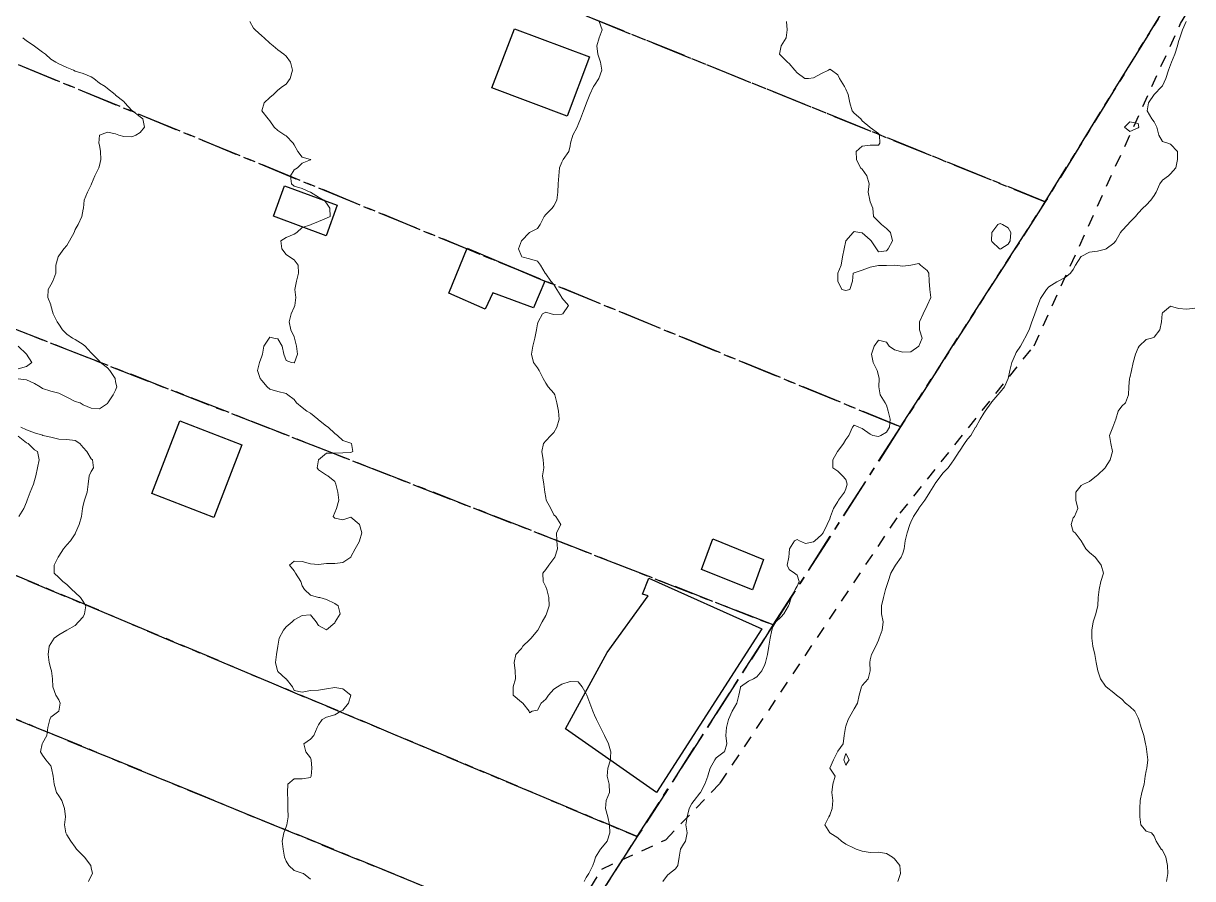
# Model space of a CAD drawing. Header units: centimetres. Extents: x 0 to 642158, y -847 to 649707.
# Drawn here: x 615889.1 to 615961.1, y 620225.4 to 620278.1 of the extents above; entities that cross this region are included whole.
import ezdxf

# ---------------------------------------------------------------- set-up
doc = ezdxf.new("R2010")
doc.units = ezdxf.units.CM
doc.header["$MEASUREMENT"] = 0
doc.linetypes.add('CENTERX2', pattern=[4, 2.5, -0.5, 0.5, -0.5])
doc.linetypes.add('JIS_02_0.7', pattern=[1.35, 0.75, -0.6])
doc.layers.add('SPW_batiments', color=7, linetype='Continuous')
doc.layers.add('SPW_parcellaire cadastral', color=7, linetype='CENTERX2', lineweight=25, true_color=0xff0542)
doc.layers.add('WAL_parcellaire agricole', color=7, linetype='JIS_02_0.7', lineweight=25)
doc.layers.add('WAL_topographie 0.5', color=253, linetype='Continuous', lineweight=20)

msp = doc.modelspace()

# ---------------------------------------------------------------- linework, layer by layer
at = {"layer": 'SPW_batiments'}
for points in [[(615922.569, 620272.416), (615917.94, 620274.174), (615919.335, 620277.811), (615923.952, 620276.086), (615922.569, 620272.416)], [(615908.405, 620266.938), (615907.722, 620265.054), (615904.472, 620266.254), (615905.155, 620268.138), (615908.405, 620266.938)], [(615921.206, 620262.256), (615920.506, 620260.606), (615917.989, 620261.54), (615917.523, 620260.523), (615915.273, 620261.522), (615916.405, 620264.29), (615921.206, 620262.256)], [(615900.795, 620247.69), (615896.977, 620249.163), (615898.709, 620253.649), (615902.526, 620252.173), (615900.795, 620247.69)], [(615934.675, 620245.092), (615933.991, 620243.225), (615930.841, 620244.491), (615931.557, 620246.374), (615934.675, 620245.092)], [(615934.558, 620240.825), (615928.076, 620230.741), (615922.46, 620234.657), (615925.041, 620239.374), (615927.558, 620242.857), (615927.208, 620242.974), (615927.608, 620243.941), (615934.558, 620240.825)]]:
    msp.add_lwpolyline(points, dxfattribs=at)
at = {"layer": 'SPW_parcellaire cadastral'}
for points in [[(615872.242, 620299.46), (615878.073, 620314.542), (615960.558, 620280.975), (615952.038, 620267.144), (615872.242, 620299.46)], [(615872.242, 620299.46), (615952.038, 620267.144), (615943.12, 620253.27), (615866.545, 620284.717), (615872.242, 620299.46)], [(615866.545, 620284.717), (615943.12, 620253.27), (615935.274, 620241.065), (615860.895, 620270.09), (615866.545, 620284.717)], [(615891.917, 620173.613), (615895.065, 620178.511), (615907.563, 620197.954), (615915.913, 620210.944), (615922.479, 620221.159), (615926.892, 620228.023), (615935.274, 620241.065), (615943.12, 620253.27), (615952.038, 620267.144), (615960.558, 620280.975), (615961.505, 620282.512), (615982.334, 620272.36), (615981.524, 620270.44), (615983.554, 620269.58), (615984.324, 620271.39), (616031.659, 620248.331), (615953.145, 620127.255), (615929.465, 620143.854), (615915.182, 620112.256), (615895.058, 620127.02), (615872.572, 620143.518), (615891.917, 620173.613)], [(615926.892, 620228.023), (615856.13, 620257.759), (615860.895, 620270.09), (615935.274, 620241.065), (615926.892, 620228.023)], [(615922.479, 620221.159), (615915.609, 620224.194), (615900.053, 620230.547), (615873.289, 620241.566), (615870.176, 620242.813), (615869.587, 620243.048), (615861.15, 620246.418), (615853.035, 620249.755), (615856.13, 620257.759), (615926.892, 620228.023), (615922.479, 620221.159)], [(615868.534, 620229.874), (615873.289, 620241.566), (615900.053, 620230.547), (615915.609, 620224.194), (615912.729, 620217.223), (615911.129, 620212.89), (615868.534, 620229.874)]]:
    msp.add_lwpolyline(points, dxfattribs=at)
at = {"layer": 'WAL_parcellaire agricole'}
msp.add_lwpolyline([(615877.22, 620147.518), (615924.71, 620226.023), (615928.647, 620227.83), (615931.997, 620231.311), (615943.094, 620247.952), (615951.343, 620258.273), (615960.371, 620278.134), (615993.264, 620331.947), (616017.942, 620372.032), (615963.19, 620391.276), (615973.037, 620417.176), (616056.597, 620386.744), (616059.267, 620380.924), (616063.397, 620381.285), (616066.427, 620382.985), (616069.336, 620390.146), (616076.375, 620398.886), (616078.075, 620402.286), (616081.594, 620403.867), (616125.44, 620371.795), (616138.159, 620363.094), (616141.274, 620365.797), (616150.914, 620359.078), (615936.082, 620036.976)], dxfattribs=at)
at = {"layer": 'WAL_topographie 0.5'}
for points in [[(615903.016, 620278.25), (615903.25, 620277.855), (615903.345, 620277.75), (615903.75, 620277.38), (615903.9, 620277.25), (615904.25, 620276.932), (615904.46, 620276.75), (615904.75, 620276.521), (615905.111, 620276.25), (615905.25, 620276.131), (615905.526, 620275.75), (615905.646, 620275.25), (615905.513, 620274.75), (615905.25, 620274.393), (615905.028, 620274.25), (615904.75, 620274.023), (615904.477, 620273.75), (615904.25, 620273.584), (615903.893, 620273.25), (615903.75, 620272.75), (615904.153, 620272.25), (615904.25, 620272.133), (615904.511, 620271.75), (615904.75, 620271.531), (615905.172, 620271.25), (615905.25, 620271.208), (615905.693, 620270.75), (615905.75, 620270.655), (615905.984, 620270.25), (615906.25, 620269.888), (615906.75, 620269.758), (615906.769, 620269.75), (615906.75, 620269.726), (615906.25, 620269.526), (615905.964, 620269.25), (615905.75, 620269.117), (615905.53, 620268.75), (615905.583, 620268.25), (615905.75, 620268.114), (615906.25, 620267.972), (615906.735, 620267.75), (615906.75, 620267.74), (615907.25, 620267.431), (615907.589, 620267.25), (615907.75, 620267.071), (615907.954, 620266.75), (615907.969, 620266.25), (615907.75, 620266.141), (615907.25, 620265.935), (615906.795, 620265.75), (615906.75, 620265.727), (615906.25, 620265.56), (615905.908, 620265.25), (615905.75, 620265.153), (615905.25, 620264.942), (615904.924, 620264.75), (615904.986, 620264.25), (615905.25, 620263.898), (615905.46, 620263.75), (615905.75, 620263.578), (615906.006, 620263.25), (615906.021, 620262.75), (615905.887, 620262.25), (615905.788, 620261.75), (615905.848, 620261.25), (615905.797, 620260.75), (615905.75, 620260.656), (615905.559, 620260.25), (615905.45, 620259.75), (615905.55, 620259.25), (615905.75, 620258.822), (615905.767, 620258.75), (615905.895, 620258.25), (615905.957, 620257.75), (615905.773, 620257.25), (615905.75, 620257.222), (615905.583, 620257.25), (615905.25, 620257.361), (615905.115, 620257.75), (615905.012, 620258.25), (615904.75, 620258.708), (615904.5, 620258.75), (615904.25, 620258.8), (615904.204, 620258.75), (615903.875, 620258.25), (615903.79, 620257.75), (615903.75, 620257.625), (615903.614, 620257.25), (615903.5, 620256.75), (615903.662, 620256.25), (615903.75, 620256.129), (615904.094, 620255.75), (615904.25, 620255.603), (615904.75, 620255.454), (615905.25, 620255.341), (615905.361, 620255.25), (615905.75, 620254.958), (615905.897, 620254.75), (615906.25, 620254.471), (615906.529, 620254.25), (615906.75, 620254.121), (615907.207, 620253.75), (615907.25, 620253.718), (615907.75, 620253.324), (615907.854, 620253.25), (615908.25, 620252.862), (615908.412, 620252.75), (615908.75, 620252.431), (615909.25, 620252.275), (615909.283, 620252.25), (615909.355, 620251.75), (615909.25, 620251.702), (615908.75, 620251.669), (615908.25, 620251.654), (615907.75, 620251.655), (615907.25, 620251.25), (615907.25, 620251.25), (615907.173, 620250.75), (615907.25, 620250.632), (615907.75, 620250.298), (615907.821, 620250.25), (615908.25, 620249.917), (615908.317, 620249.75), (615908.435, 620249.25), (615908.493, 620248.75), (615908.35, 620248.25), (615908.25, 620248), (615908.163, 620247.75), (615908.25, 620247.65), (615908.75, 620247.556), (615909.25, 620247.702), (615909.75, 620247.283), (615909.766, 620247.25), (615909.911, 620246.75), (615909.782, 620246.25), (615909.75, 620246.197), (615909.507, 620245.75), (615909.25, 620245.276), (615909.237, 620245.25), (615908.75, 620244.914), (615908.25, 620244.85), (615907.75, 620244.855), (615907.25, 620244.79), (615906.75, 620244.84), (615906.25, 620244.972), (615905.75, 620244.991), (615905.458, 620244.75), (615905.75, 620244.4), (615905.833, 620244.25), (615906.157, 620243.75), (615906.25, 620243.484), (615906.38, 620243.25), (615906.75, 620242.905), (615907.25, 620242.765), (615907.321, 620242.75), (615907.75, 620242.63), (615908.25, 620242.398), (615908.46, 620242.25), (615908.594, 620241.75), (615908.273, 620241.25), (615908.25, 620241.205), (615907.75, 620240.773), (615907.25, 620241.031), (615907.098, 620241.25), (615906.75, 620241.694), (615906.25, 620241.659), (615905.75, 620241.375), (615905.617, 620241.25), (615905.25, 620240.945), (615905.083, 620240.75), (615904.818, 620240.25), (615904.75, 620239.75), (615904.75, 620239.75), (615904.662, 620239.25), (615904.605, 620238.75), (615904.714, 620238.25), (615904.75, 620238.195), (615905.238, 620237.75), (615905.25, 620237.737), (615905.64, 620237.25), (615905.75, 620237.03), (615906.25, 620236.932), (615906.75, 620237.023), (615907.25, 620237.045), (615907.75, 620237.136), (615908.25, 620237.204), (615908.75, 620237.137), (615909.238, 620236.75), (615909.091, 620236.25), (615908.75, 620235.809), (615908.633, 620235.75), (615908.25, 620235.518), (615907.75, 620235.386), (615907.485, 620235.25), (615907.25, 620234.917), (615907.17, 620234.75), (615906.964, 620234.25), (615906.75, 620234.028), (615906.355, 620233.75), (615906.464, 620233.25), (615906.75, 620232.869), (615906.797, 620232.75), (615906.845, 620232.25), (615906.804, 620231.75), (615906.75, 620231.673), (615906.25, 620231.58), (615905.75, 620231.583), (615905.361, 620231.25), (615905.341, 620230.75), (615905.36, 620230.25), (615905.363, 620229.75), (615905.384, 620229.25), (615905.297, 620228.75), (615905.25, 620228.632), (615905.115, 620228.25), (615905.012, 620227.75), (615905.064, 620227.25), (615905.16, 620226.75), (615905.25, 620226.513), (615905.411, 620226.25), (615905.75, 620225.941), (615906.25, 620225.77), (615906.333, 620225.75), (615906.75, 620225.393)], [(615924.546, 620278.25), (615924.719, 620277.75), (615924.541, 620277.25), (615924.407, 620276.75), (615924.456, 620276.25), (615924.632, 620275.75), (615924.703, 620275.25), (615924.534, 620274.75), (615924.25, 620274.33), (615924.203, 620274.25), (615923.967, 620273.75), (615923.773, 620273.25), (615923.75, 620273.179), (615923.583, 620272.75), (615923.397, 620272.25), (615923.25, 620271.917), (615923.184, 620271.75), (615922.92, 620271.25), (615922.778, 620270.75), (615922.75, 620270.6), (615922.67, 620270.25), (615922.325, 620269.75), (615922.25, 620269.583), (615922.107, 620269.25), (615922.052, 620268.75), (615922.008, 620268.25), (615921.992, 620267.75), (615921.926, 620267.25), (615921.75, 620266.904), (615921.647, 620266.75), (615921.25, 620266.362), (615921.154, 620266.25), (615920.903, 620265.75), (615920.75, 620265.5), (615920.25, 620265.25), (615920.25, 620265.25), (615919.75, 620264.75), (615919.75, 620264.75), (615919.568, 620264.25), (615919.75, 620263.788), (615919.788, 620263.75), (615920.25, 620263.622), (615920.75, 620263.489), (615920.922, 620263.25), (615921.219, 620262.75), (615921.25, 620262.7), (615921.557, 620262.25), (615921.75, 620262.043), (615921.929, 620261.75), (615922.24, 620261.25), (615922.25, 620261.236), (615922.659, 620260.75), (615922.313, 620260.25), (615922.25, 620260.213), (615921.75, 620260.207), (615921.596, 620260.25), (615921.25, 620260.352), (615921.046, 620260.25), (615920.779, 620259.75), (615920.75, 620259.625), (615920.677, 620259.25), (615920.578, 620258.75), (615920.454, 620258.25), (615920.375, 620257.75), (615920.489, 620257.25), (615920.75, 620256.917), (615920.847, 620256.75), (615921.099, 620256.25), (615921.25, 620255.972), (615921.398, 620255.75), (615921.75, 620255.354), (615921.821, 620255.25), (615921.941, 620254.75), (615922.03, 620254.25), (615922.08, 620253.75), (615921.944, 620253.25), (615921.75, 620252.933), (615921.567, 620252.75), (615921.25, 620252.422), (615921.115, 620252.25), (615921.013, 620251.75), (615921.101, 620251.25), (615921.125, 620250.75), (615921.054, 620250.25), (615921.125, 620249.75), (615921.2, 620249.25), (615921.25, 620248.917), (615921.277, 620248.75), (615921.562, 620248.25), (615921.75, 620247.855), (615921.875, 620247.75), (615922.178, 620247.25), (615921.916, 620246.75), (615921.94, 620246.25), (615921.972, 620245.75), (615921.804, 620245.25), (615921.75, 620245.163), (615921.433, 620244.75), (615921.25, 620244.488), (615921.078, 620244.25), (615921.102, 620243.75), (615921.25, 620243.417), (615921.315, 620243.25), (615921.45, 620242.75), (615921.467, 620242.25), (615921.302, 620241.75), (615921.25, 620241.643), (615921.038, 620241.25), (615920.769, 620240.75), (615920.75, 620240.722), (615920.345, 620240.25), (615920.25, 620240.155), (615919.845, 620239.75), (615919.75, 620239.625), (615919.417, 620239.25), (615919.298, 620238.75), (615919.37, 620238.25), (615919.385, 620237.75), (615919.25, 620237.25), (615919.25, 620236.75), (615919.75, 620236.303), (615919.833, 620236.25), (615920.221, 620235.75), (615920.25, 620235.65), (615920.417, 620235.75), (615920.75, 620235.809), (615920.977, 620236.25), (615921.25, 620236.5), (615921.414, 620236.75), (615921.75, 620237.12), (615921.974, 620237.25), (615922.25, 620237.428), (615922.75, 620237.576), (615923.25, 620237.556), (615923.5, 620237.25), (615923.75, 620236.816), (615923.779, 620236.75), (615923.974, 620236.25), (615924.155, 620235.75), (615924.25, 620235.5), (615924.375, 620235.25), (615924.625, 620234.75), (615924.75, 620234.5), (615924.875, 620234.25), (615925.111, 620233.75), (615925.25, 620233.303), (615925.268, 620233.25), (615925.25, 620232.917), (615925.24, 620232.75), (615925.083, 620232.25), (615925.038, 620231.75), (615925.151, 620231.25), (615925.179, 620230.75), (615924.976, 620230.25), (615924.942, 620229.75), (615925.079, 620229.25), (615925.189, 620228.75), (615925.2, 620228.25), (615925.034, 620227.75), (615924.75, 620227.398), (615924.63, 620227.25), (615924.327, 620226.75), (615924.25, 620226.54), (615924.147, 620226.25), (615923.905, 620225.75), (615923.75, 620225.5), (615923.625, 620225.25)], [(615936.089, 620278.25), (615936.129, 620277.75), (615936.065, 620277.25), (615935.75, 620276.75), (615935.75, 620276.75), (615935.665, 620276.25), (615935.75, 620276.145), (615936.145, 620275.75), (615936.25, 620275.665), (615936.598, 620275.25), (615936.75, 620275.087), (615937.223, 620274.75), (615937.25, 620274.739), (615937.45, 620274.75), (615937.75, 620274.777), (615938.25, 620275.046), (615938.678, 620275.25), (615938.75, 620275.329), (615938.857, 620275.25), (615939.25, 620274.975), (615939.344, 620274.75), (615939.672, 620274.25), (615939.75, 620274.089), (615939.898, 620273.75), (615939.984, 620273.25), (615940.141, 620272.75), (615940.25, 620272.607), (615940.667, 620272.25), (615940.75, 620272.131), (615941.221, 620271.75), (615941.25, 620271.719), (615941.75, 620271.359), (615941.828, 620271.25), (615941.846, 620270.75), (615941.75, 620270.631), (615941.25, 620270.645), (615940.75, 620270.583), (615940.386, 620270.25), (615940.393, 620269.75), (615940.656, 620269.25), (615940.75, 620269.162), (615941.03, 620268.75), (615941.186, 620268.25), (615941.121, 620267.75), (615941.219, 620267.25), (615941.25, 620267.15), (615941.398, 620266.75), (615941.454, 620266.25), (615941.75, 620265.941), (615941.95, 620265.75), (615942.25, 620265.51), (615942.5, 620265.25), (615942.613, 620264.75), (615942.361, 620264.25), (615942.25, 620264.117), (615941.75, 620264.071), (615941.625, 620264.25), (615941.298, 620264.75), (615941.25, 620264.803), (615940.75, 620265.229), (615940.583, 620265.25), (615940.25, 620265.306), (615940.187, 620265.25), (615939.75, 620264.75), (615939.75, 620264.75), (615939.646, 620264.25), (615939.54, 620263.75), (615939.45, 620263.25), (615939.25, 620262.75), (615939.25, 620262.25), (615939.5, 620261.75), (615939.75, 620261.687), (615940, 620261.75), (615940.15, 620262.25), (615940.188, 620262.75), (615940.25, 620262.776), (615940.75, 620262.942), (615941.25, 620263.115), (615941.75, 620263.219), (615942.25, 620263.222), (615942.75, 620263.235), (615943.25, 620263.183), (615943.75, 620263.25), (615943.75, 620263.25), (615944.25, 620263.35), (615944.344, 620263.25), (615944.75, 620262.908), (615944.861, 620262.75), (615944.871, 620262.25), (615944.917, 620261.75), (615944.987, 620261.25), (615944.75, 620260.75), (615944.75, 620260.75), (615944.5, 620260.25), (615944.279, 620259.75), (615944.278, 620259.25), (615944.45, 620258.75), (615944.25, 620258.25), (615944.25, 620258.25), (615943.75, 620257.893), (615943.25, 620257.882), (615942.75, 620258.023), (615942.417, 620258.25), (615942.25, 620258.5), (615941.75, 620258.625), (615941.5, 620258.25), (615941.325, 620257.75), (615941.432, 620257.25), (615941.671, 620256.75), (615941.75, 620256.45), (615941.806, 620256.25), (615941.774, 620255.75), (615941.861, 620255.25), (615942.175, 620254.75), (615942.25, 620254.614), (615942.343, 620254.25), (615942.48, 620253.75), (615942.431, 620253.25), (615942.25, 620252.944), (615941.898, 620252.75), (615941.75, 620252.687), (615941.417, 620252.75), (615941.25, 620252.833), (615940.75, 620253.183), (615940.55, 620253.25), (615940.25, 620253.387), (615940.156, 620253.25), (615939.937, 620252.75), (615939.75, 620252.5), (615939.6, 620252.25), (615939.25, 620251.783), (615939.231, 620251.75), (615938.941, 620251.25), (615938.95, 620250.75), (615939.25, 620250.545), (615939.546, 620250.25), (615939.75, 620250.036), (615939.835, 620249.75), (615939.75, 620249.45), (615939.657, 620249.25), (615939.292, 620248.75), (615939.25, 620248.68), (615938.982, 620248.25), (615938.804, 620247.75), (615938.75, 620247.609), (615938.595, 620247.25), (615938.346, 620246.75), (615938.25, 620246.617), (615937.827, 620246.25), (615937.75, 620246.187), (615937.25, 620246.09), (615936.896, 620246.25), (615936.75, 620246.328), (615936.583, 620246.25), (615936.27, 620245.75), (615936.25, 620245.5), (615936.24, 620245.25), (615936.139, 620244.75), (615936.25, 620244.489), (615936.573, 620244.25), (615936.75, 620244.135), (615936.875, 620243.75), (615936.75, 620243.464), (615936.629, 620243.25), (615936.38, 620242.75), (615936.25, 620242.333), (615936.218, 620242.25), (615935.933, 620241.75), (615935.75, 620241.565), (615935.43, 620241.25), (615935.25, 620240.953), (615935.182, 620240.75), (615935.078, 620240.25), (615934.994, 620239.75), (615934.917, 620239.25), (615934.794, 620238.75), (615934.75, 620238.639), (615934.561, 620238.25), (615934.25, 620237.867), (615934.061, 620237.75), (615933.75, 620237.603), (615933.259, 620237.25), (615933.25, 620237.222), (615933.145, 620236.75), (615933.019, 620236.25), (615932.75, 620235.76), (615932.745, 620235.75), (615932.51, 620235.25), (615932.389, 620234.75), (615932.353, 620234.25), (615932.406, 620233.75), (615932.258, 620233.25), (615932.25, 620233.241), (615931.75, 620232.88), (615931.667, 620232.75), (615931.382, 620232.25), (615931.25, 620231.775), (615931.241, 620231.75), (615931.061, 620231.25), (615930.787, 620230.75), (615930.75, 620230.694), (615930.407, 620230.25), (615930.25, 620230.067), (615930.097, 620229.75), (615929.96, 620229.25), (615929.894, 620228.75), (615929.965, 620228.25), (615929.858, 620227.75), (615929.75, 620227.55), (615929.56, 620227.25), (615929.484, 620226.75), (615929.392, 620226.25), (615929.25, 620226.042), (615928.888, 620225.75), (615928.75, 620225.642), (615928.471, 620225.25)], [(615960.723, 620278.25), (615960.486, 620277.75), (615960.318, 620277.25), (615960.25, 620277.029), (615960.18, 620276.75), (615960.015, 620276.25), (615959.804, 620275.75), (615959.75, 620275.591), (615959.63, 620275.25), (615959.473, 620274.75), (615959.25, 620274.299), (615959.219, 620274.25), (615958.75, 620273.766), (615958.737, 620273.75), (615958.39, 620273.25), (615958.313, 620272.75), (615958.599, 620272.25), (615958.75, 620272.065), (615958.902, 620271.75), (615959.038, 620271.25), (615959.25, 620270.857), (615959.583, 620270.75), (615959.75, 620270.69), (615960.19, 620270.25), (615960.192, 620269.75), (615960.083, 620269.25), (615959.75, 620268.875), (615959.625, 620268.75), (615959.25, 620268.485), (615959.1, 620268.25), (615958.865, 620267.75), (615958.75, 620267.534), (615958.536, 620267.25), (615958.25, 620266.944), (615958.044, 620266.75), (615957.75, 620266.437), (615957.598, 620266.25), (615957.25, 620265.897), (615957.115, 620265.75), (615956.75, 620265.367), (615956.668, 620265.25), (615956.376, 620264.75), (615956.25, 620264.599), (615955.792, 620264.25), (615955.75, 620264.226), (615955.25, 620264.107), (615954.75, 620264.044), (615954.25, 620263.779), (615954.221, 620263.75), (615953.904, 620263.25), (615953.75, 620262.98), (615953.598, 620262.75), (615953.25, 620262.486), (615952.823, 620262.25), (615952.75, 620262.214), (615952.25, 620261.909), (615952.116, 620261.75), (615951.782, 620261.25), (615951.75, 620261.188), (615951.571, 620260.75), (615951.384, 620260.25), (615951.25, 620259.848), (615951.214, 620259.75), (615951.037, 620259.25), (615950.782, 620258.75), (615950.75, 620258.694), (615950.5, 620258.25), (615950.25, 620257.85), (615950.192, 620257.75), (615949.966, 620257.25), (615949.857, 620256.75), (615949.75, 620256.25), (615949.75, 620256.25), (615949.521, 620255.75), (615949.25, 620255.414), (615949.105, 620255.25), (615948.75, 620254.828), (615948.692, 620254.75), (615948.33, 620254.25), (615948.25, 620254.13), (615948.017, 620253.75), (615947.75, 620253.26), (615947.743, 620253.25), (615947.444, 620252.75), (615947.25, 620252.524), (615947.064, 620252.25), (615946.75, 620251.788), (615946.721, 620251.75), (615946.409, 620251.25), (615946.25, 620251.037), (615946.049, 620250.75), (615945.75, 620250.433), (615945.603, 620250.25), (615945.25, 620249.784), (615945.224, 620249.75), (615944.922, 620249.25), (615944.75, 620248.983), (615944.617, 620248.75), (615944.25, 620248.268), (615944.237, 620248.25), (615943.907, 620247.75), (615943.75, 620247.411), (615943.686, 620247.25), (615943.519, 620246.75), (615943.406, 620246.25), (615943.33, 620245.75), (615943.25, 620245.485), (615943.157, 620245.25), (615942.808, 620244.75), (615942.75, 620244.657), (615942.526, 620244.25), (615942.35, 620243.75), (615942.25, 620243.437), (615942.199, 620243.25), (615942.058, 620242.75), (615941.939, 620242.25), (615941.939, 620241.75), (615942.043, 620241.25), (615941.988, 620240.75), (615941.803, 620240.25), (615941.75, 620240.132), (615941.588, 620239.75), (615941.325, 620239.25), (615941.25, 620238.917), (615941.228, 620238.75), (615941.25, 620238.25), (615941.25, 620238.25), (615941.25, 620238.25), (615941.121, 620237.75), (615940.75, 620237.339), (615940.701, 620237.25), (615940.574, 620236.75), (615940.46, 620236.25), (615940.25, 620235.888), (615940.173, 620235.75), (615939.891, 620235.25), (615939.75, 620234.833), (615939.721, 620234.75), (615939.637, 620234.25), (615939.576, 620233.75), (615939.25, 620233.281), (615939.237, 620233.25), (615938.975, 620232.75), (615938.75, 620232.25), (615939.083, 620231.75), (615938.95, 620231.25), (615938.883, 620230.75), (615938.945, 620230.25), (615938.898, 620229.75), (615938.75, 620229.344), (615938.703, 620229.25), (615938.456, 620228.75), (615938.75, 620228.25), (615938.75, 620228.25), (615939.25, 620227.956), (615939.483, 620227.75), (615939.75, 620227.55), (615940.25, 620227.303), (615940.375, 620227.25), (615940.75, 620227.119), (615941.25, 620227.038), (615941.75, 620227.054), (615942.25, 620226.981), (615942.625, 620226.75), (615942.75, 620226.663), (615943.067, 620226.25), (615943.113, 620225.75), (615942.95, 620225.25)], [(615889.023, 620277.25), (615889.25, 620277.074), (615889.736, 620276.75), (615889.75, 620276.737), (615890.25, 620276.378), (615890.418, 620276.25), (615890.75, 620275.936), (615891.065, 620275.75), (615891.25, 620275.65), (615891.75, 620275.423), (615892.156, 620275.25), (615892.25, 620275.198), (615892.75, 620275.057), (615893.25, 620274.856), (615893.403, 620274.75), (615893.75, 620274.451), (615894.107, 620274.25), (615894.25, 620274.135), (615894.711, 620273.75), (615894.75, 620273.723), (615895.25, 620273.319), (615895.309, 620273.25), (615895.75, 620272.775), (615895.779, 620272.75), (615896.25, 620272.387), (615896.417, 620272.25), (615896.522, 620271.75), (615896.25, 620271.414), (615895.995, 620271.25), (615895.75, 620271.149), (615895.25, 620271.172), (615894.954, 620271.25), (615894.75, 620271.326), (615894.25, 620271.448), (615893.75, 620271.25), (615893.75, 620271.25), (615893.714, 620270.75), (615893.75, 620270.639), (615893.815, 620270.25), (615893.835, 620269.75), (615893.75, 620269.375), (615893.715, 620269.25), (615893.467, 620268.75), (615893.271, 620268.25), (615893.25, 620268.197), (615893.02, 620267.75), (615892.806, 620267.25), (615892.761, 620266.75), (615892.75, 620266.694), (615892.665, 620266.25), (615892.442, 620265.75), (615892.25, 620265.431), (615892.184, 620265.25), (615891.912, 620264.75), (615891.75, 620264.45), (615891.55, 620264.25), (615891.25, 620263.821), (615891.205, 620263.75), (615891.069, 620263.25), (615891.057, 620262.75), (615890.885, 620262.25), (615890.75, 620262.023), (615890.6, 620261.75), (615890.574, 620261.25), (615890.75, 620260.788), (615890.761, 620260.75), (615890.908, 620260.25), (615891.155, 620259.75), (615891.25, 620259.602), (615891.476, 620259.25), (615891.75, 620258.983), (615892.095, 620258.75), (615892.25, 620258.658), (615892.75, 620258.354), (615892.866, 620258.25), (615893.25, 620257.848), (615893.318, 620257.75), (615893.75, 620257.325), (615893.821, 620257.25), (615894.25, 620256.912), (615894.394, 620256.75), (615894.712, 620256.25), (615894.75, 620256.055), (615894.821, 620255.75), (615894.75, 620255.538), (615894.59, 620255.25), (615894.264, 620254.75), (615894.25, 620254.725), (615893.75, 620254.382), (615893.25, 620254.438), (615892.75, 620254.628), (615892.554, 620254.75), (615892.25, 620254.849), (615891.75, 620255.096), (615891.462, 620255.25), (615891.25, 620255.345), (615890.75, 620255.47), (615890.25, 620255.636), (615890.093, 620255.75), (615889.75, 620255.948), (615889.25, 620256.175), (615888.75, 620256.232)], [(615957.75, 620271.706), (615957.807, 620271.75), (615957.75, 620271.977), (615957.25, 620272.071), (615956.921, 620271.75), (615957.25, 620271.48), (615957.75, 620271.706)], [(615949.286, 620264.25), (615949.25, 620264.234), (615949.221, 620264.25), (615948.75, 620264.696), (615948.711, 620264.75), (615948.75, 620265.25), (615948.75, 620265.25), (615949.115, 620265.75), (615949.25, 620265.807), (615949.396, 620265.75), (615949.75, 620265.548), (615949.908, 620265.25), (615949.868, 620264.75), (615949.75, 620264.527), (615949.286, 620264.25)], [(615961.25, 620260.583), (615960.75, 620260.533), (615960.25, 620260.578), (615959.75, 620260.722), (615959.25, 620260.313), (615959.233, 620260.25), (615959.196, 620259.75), (615959.096, 620259.25), (615958.75, 620258.8), (615958.583, 620258.75), (615958.25, 620258.667), (615957.815, 620258.25), (615957.75, 620258.15), (615957.592, 620257.75), (615957.446, 620257.25), (615957.35, 620256.75), (615957.25, 620256.306), (615957.224, 620256.25), (615957.175, 620255.75), (615957.171, 620255.25), (615956.977, 620254.75), (615956.75, 620254.542), (615956.531, 620254.25), (615956.383, 620253.75), (615956.25, 620253.417), (615956.197, 620253.25), (615956, 620252.75), (615956.073, 620252.25), (615956.167, 620251.75), (615956.031, 620251.25), (615955.75, 620250.8), (615955.726, 620250.75), (615955.25, 620250.296), (615955.187, 620250.25), (615954.75, 620249.917), (615954.4, 620249.75), (615954.25, 620249.656), (615953.925, 620249.25), (615953.909, 620248.75), (615954.031, 620248.25), (615953.833, 620247.75), (615953.75, 620247.679), (615953.63, 620247.25), (615953.75, 620246.821), (615953.875, 620246.75), (615954.25, 620246.25), (615954.25, 620246.25), (615954.541, 620245.75), (615954.75, 620245.542), (615955.1, 620245.25), (615955.25, 620245.062), (615955.478, 620244.75), (615955.617, 620244.25), (615955.454, 620243.75), (615955.346, 620243.25), (615955.285, 620242.75), (615955.268, 620242.25), (615955.25, 620242.187), (615955.153, 620241.75), (615954.984, 620241.25), (615954.909, 620240.75), (615954.897, 620240.25), (615954.972, 620239.75), (615955.083, 620239.25), (615955.167, 620238.75), (615955.25, 620238.333), (615955.279, 620238.25), (615955.429, 620237.75), (615955.75, 620237.3), (615955.781, 620237.25), (615956.25, 620236.893), (615956.427, 620236.75), (615956.75, 620236.488), (615956.988, 620236.25), (615957.25, 620236.038), (615957.55, 620235.75), (615957.75, 620235.333), (615957.792, 620235.25), (615957.94, 620234.75), (615958.113, 620234.25), (615958.213, 620233.75), (615958.25, 620233.583), (615958.301, 620233.25), (615958.345, 620232.75), (615958.286, 620232.25), (615958.25, 620232.083), (615958.189, 620231.75), (615958.121, 620231.25), (615957.991, 620230.75), (615957.888, 620230.25), (615957.864, 620229.75), (615957.853, 620229.25), (615957.917, 620228.75), (615958.25, 620228.361), (615958.583, 620228.25), (615958.75, 620228.05), (615958.875, 620227.75), (615959.167, 620227.25), (615959.25, 620227.191), (615959.458, 620226.75), (615959.564, 620226.25), (615959.589, 620225.75), (615959.513, 620225.25)], [(615888.75, 620258.246), (615889.25, 620257.75), (615889.25, 620257.75), (615889.576, 620257.25), (615889.25, 620256.994), (615888.75, 620256.849)], [(615888.906, 620253.25), (615889.25, 620253.099), (615889.75, 620252.9), (615890.25, 620252.754), (615890.265, 620252.75), (615890.75, 620252.633), (615891.25, 620252.521), (615891.75, 620252.491), (615892.25, 620252.433), (615892.55, 620252.25), (615892.75, 620251.997), (615892.977, 620251.75), (615893.25, 620251.315), (615893.326, 620251.25), (615893.393, 620250.75), (615893.25, 620250.528), (615893.114, 620250.25), (615893.062, 620249.75), (615893, 620249.25), (615892.833, 620248.75), (615892.75, 620248.442), (615892.714, 620248.25), (615892.644, 620247.75), (615892.511, 620247.25), (615892.283, 620246.75), (615892.25, 620246.683), (615891.976, 620246.25), (615891.75, 620245.997), (615891.536, 620245.75), (615891.25, 620245.314), (615891.203, 620245.25), (615890.954, 620244.75), (615890.969, 620244.25), (615891.25, 620243.993), (615891.493, 620243.75), (615891.75, 620243.57), (615892.052, 620243.25), (615892.25, 620243.066), (615892.59, 620242.75), (615892.75, 620242.514), (615892.917, 620242.25), (615892.828, 620241.75), (615892.75, 620241.566), (615892.464, 620241.25), (615892.25, 620241.025), (615891.75, 620240.75), (615891.75, 620240.75), (615891.25, 620240.463), (615890.956, 620240.25), (615890.75, 620239.932), (615890.645, 620239.75), (615890.593, 620239.25), (615890.644, 620238.75), (615890.75, 620238.365), (615890.791, 620238.25), (615890.85, 620237.75), (615890.87, 620237.25), (615891.073, 620236.75), (615891.25, 620236.45), (615891.327, 620236.25), (615891.25, 620235.75), (615891.25, 620235.75), (615890.75, 620235.386), (615890.692, 620235.25), (615890.567, 620234.75), (615890.5, 620234.25), (615890.25, 620233.792), (615890.214, 620233.75), (615890.111, 620233.25), (615890.25, 620233.041), (615890.444, 620232.75), (615890.75, 620232.383), (615890.806, 620232.25), (615890.901, 620231.75), (615890.952, 620231.25), (615891.114, 620230.75), (615891.25, 620230.536), (615891.426, 620230.25), (615891.596, 620229.75), (615891.667, 620229.25), (615891.601, 620228.75), (615891.669, 620228.25), (615891.75, 620228.133), (615891.985, 620227.75), (615892.25, 620227.379), (615892.337, 620227.25), (615892.75, 620226.837), (615892.838, 620226.75), (615893.227, 620226.25), (615893.25, 620226.107), (615893.317, 620225.75), (615893.25, 620225.603), (615893.068, 620225.25)], [(615888.75, 620252.694), (615889.25, 620252.301), (615889.353, 620252.25), (615889.75, 620251.855), (615889.94, 620251.75), (615890.042, 620251.25), (615889.93, 620250.75), (615889.839, 620250.25), (615889.75, 620249.971), (615889.679, 620249.75), (615889.476, 620249.25), (615889.303, 620248.75), (615889.25, 620248.625), (615889.101, 620248.25), (615888.775, 620247.75)], [(615939.95, 620232.75), (615939.75, 620232.417), (615939.617, 620232.75), (615939.75, 620233.15), (615939.95, 620232.75)]]:
    msp.add_lwpolyline(points, dxfattribs=at)

doc.saveas('drawing.dxf')
